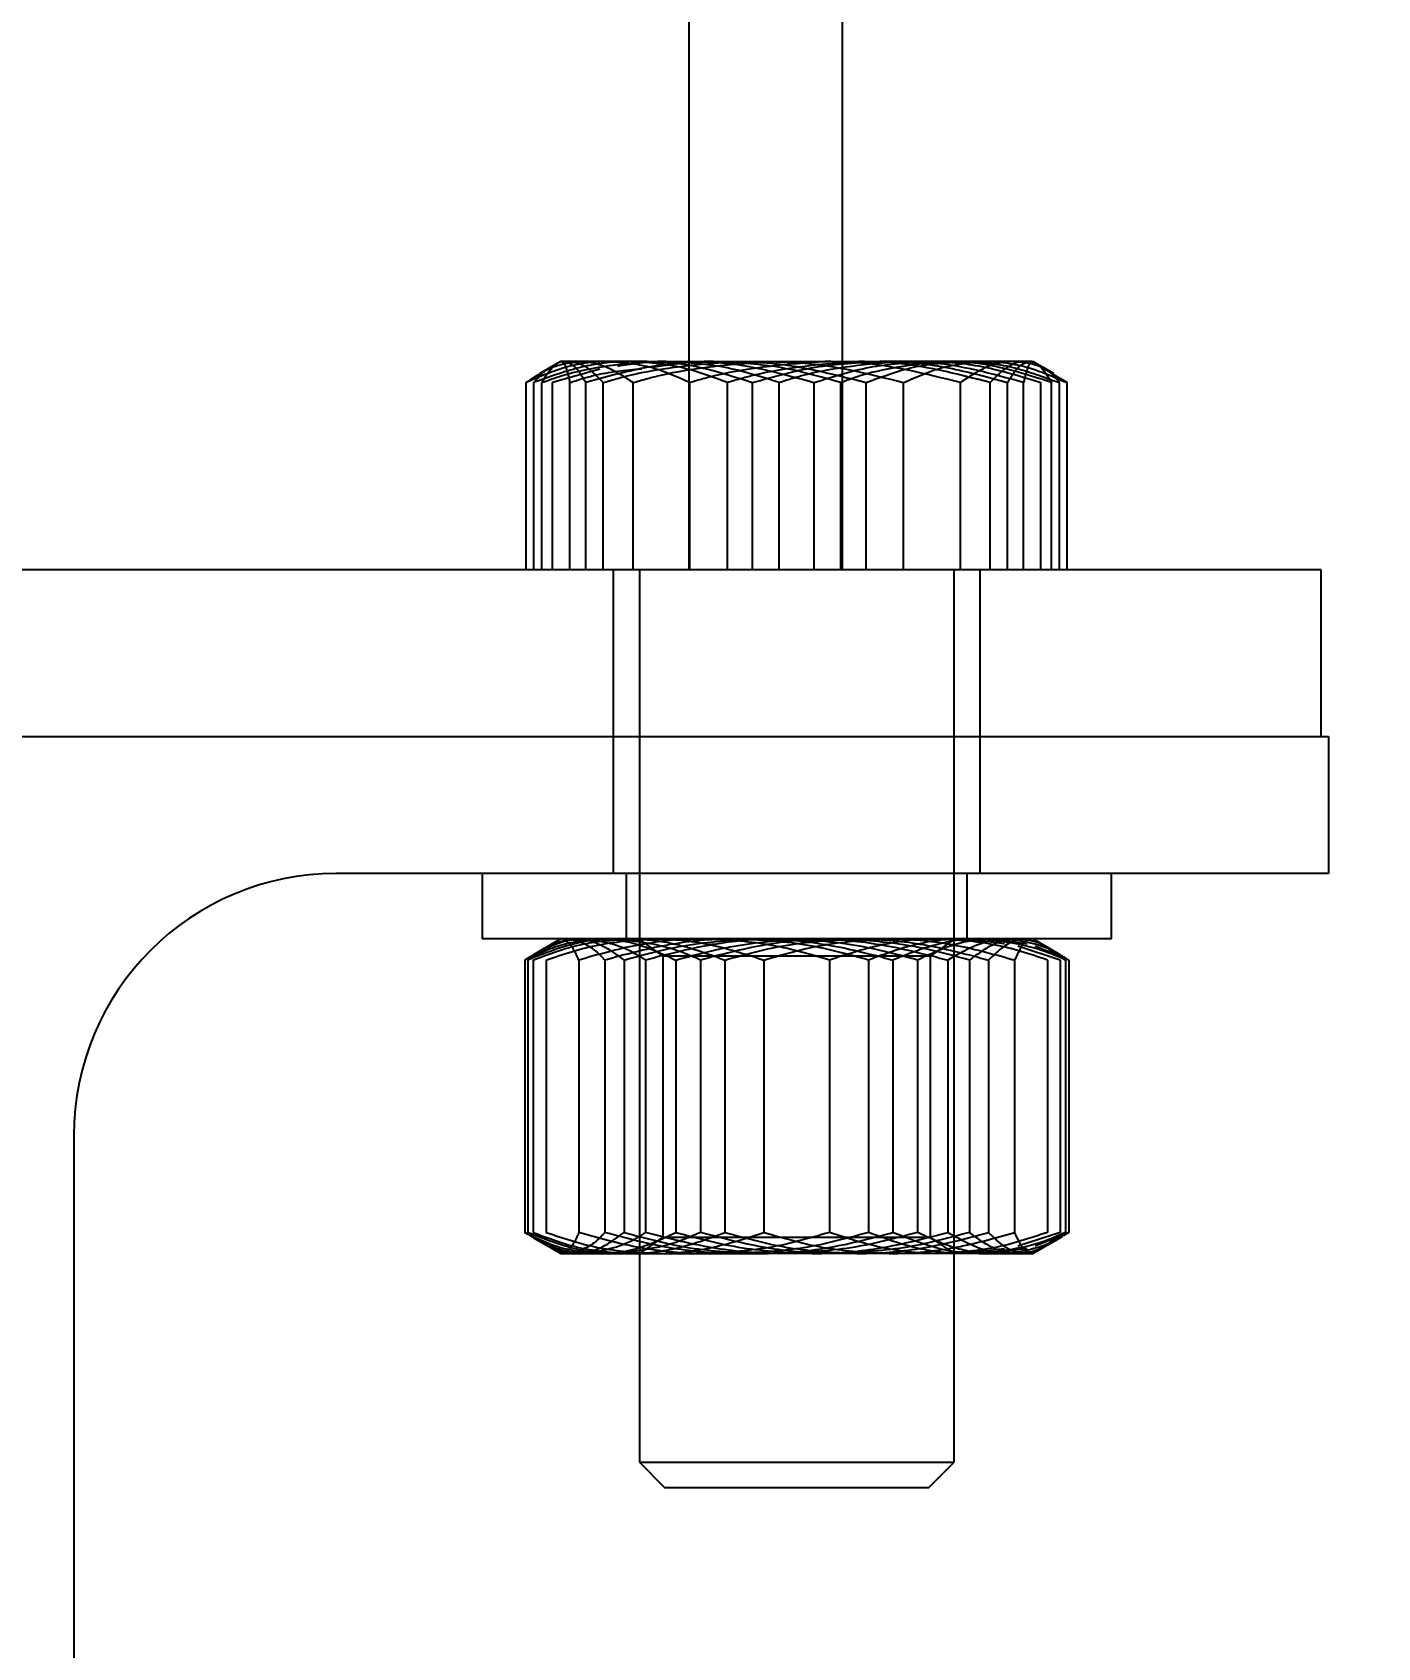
# Model space of a CAD drawing. Header units: metres. Extents: x 0 to 21025, y 0 to 14850.
# Drawn here: x 2752.8 to 2804.2, y 12160.4 to 12222 of the extents above; entities that cross this region are included whole.
import ezdxf

# ---------------------------------------------------------------- set-up
doc = ezdxf.new("R2010")
doc.units = ezdxf.units.M
doc.header["$LTSCALE"] = 25
doc.linetypes.add('HIDDEN2', pattern=[4.7625, 3.175, -1.5875])
doc.linetypes.add('PHANTOM', pattern=[63.5, 31.75, -6.35, 6.35, -6.35, 6.35, -6.35])
for name, color, linetype in [('18_COTAS', 7, 'Continuous'), ('SL1', 8, 'Continuous'), ('SL4', 4, 'Continuous'), ('SRE', 2, 'PHANTOM'), ('ST1', 7, 'HIDDEN2')]:
    doc.layers.add(name, color=color, linetype=linetype)
doc.styles.add('ROMANS', font='ROMANS.SHX')
doc.dimstyles.new('25___1-25', dxfattribs={"dimscale": 25, "dimtxt": 2.5, "dimasz": 2, "dimexe": 1.5, "dimexo": 1, "dimgap": 0.5, "dimtad": 1, "dimzin": 12, "dimtxsty": 'ROMANS', "dimcen": 0, "dimclrd": 256, "dimclre": 256, "dimclrt": 3, "dimazin": 3, "dimtfac": 1, "dimtmove": 0, "dimatfit": 0, "dimfxl": 1, "dimlwd": -1, "dimlwe": -1, "dimarcsym": 0})

# ---------------------------------------------------------------- blocks, each defined once
blk = doc.blocks.new('*D41')
at = {"layer": '18_COTAS', "transparency": 16777216}
for p, q in [((2730.281, 13687.133), (1554.737, 13687.133)), ((1592.237, 12245.133), (1592.237, 13637.133)), ((2075.157, 12195.133), (1554.737, 12195.133))]:
    blk.add_line(p, q, dxfattribs=at)
for points in [[(1583.904, 13637.133), (1600.57, 13637.133), (1592.237, 13687.133)], [(1583.904, 12245.133), (1600.57, 12245.133), (1592.237, 12195.133)]]:
    blk.add_solid(points, dxfattribs=at)
at = {"layer": 'Defpoints', "color": 0, "transparency": 16777216}
for p in [(1592.237, 13687.133), (2755.281, 13687.133), (2100.157, 12195.133)]:
    blk.add_point(p, dxfattribs=at)
at = {"layer": '18_COTAS', "color": 3, "transparency": 16777216, "insert": (1548.487, 12941.133), "char_height": 62.5, "attachment_point": 5, "rotation": 90, "style": 'ROMANS'}
blk.add_mtext('1492', dxfattribs=at)

msp = doc.modelspace()

# ---------------------------------------------------------------- linework, layer by layer
at = {"layer": 'SL1'}
for p, q in [((2702.284, 12195.133), (2802.284, 12195.133)), ((2802.284, 12195.133), (2802.284, 12189.903)), ((2802.284, 12189.903), (2764.434, 12189.903)), ((2754.434, 12179.903), (2754.434, 12010.363))]:
    msp.add_line(p, q, dxfattribs=at)
msp.add_arc((2764.434, 12179.903), 10, 90, 180, dxfattribs=at)
at = {"layer": 'SL4'}
for p, q in [((2783.749, 12209.433), (2783.749, 13545.133)), ((2776.297, 12209.433), (2773.003, 12209.433)), ((2776.297, 12209.433), (2785.178, 12209.433)), ((2790.88, 12209.433), (2785.178, 12209.433)), ((2791.8, 12208.97), (2791.314, 12209.251)), ((2792.316, 12208.629), (2791.783, 12208.941)), ((2772.276, 12201.483), (2772.276, 12208.629)), ((2780.317, 12201.483), (2780.317, 12208.629)), ((2790.039, 12201.483), (2790.039, 12208.629)), ((2791.721, 12201.483), (2791.721, 12208.629)), ((2791.773, 12208.712), (2792.025, 12208.629)), ((2792.025, 12201.483), (2792.025, 12208.629)), ((2792.165, 12208.688), (2792.316, 12208.629)), ((2792.316, 12201.483), (2792.316, 12208.629)), ((2801.999, 12201.483), (2701.999, 12201.483)), ((2801.999, 12195.133), (2801.999, 12201.483)), ((2769.999, 12189.903), (2769.999, 12187.403)), ((2793.999, 12187.403), (2793.999, 12189.903)), ((2774.396, 12187.403), (2769.999, 12187.403)), ((2772.999, 12187.403), (2772.364, 12187.037)), ((2793.999, 12187.403), (2774.396, 12187.403)), ((2791.633, 12187.037), (2790.999, 12187.403)), ((2772.364, 12187.037), (2771.957, 12186.802)), ((2792.254, 12186.599), (2791.619, 12187.012)), ((2792.041, 12186.802), (2791.633, 12187.037)), ((2771.628, 12186.599), (2771.628, 12176.207)), ((2771.744, 12186.599), (2771.744, 12176.207)), ((2775.414, 12186.599), (2775.414, 12176.207)), ((2785.67, 12186.599), (2785.67, 12176.207)), ((2792.254, 12186.599), (2792.254, 12176.207)), ((2792.37, 12186.599), (2792.37, 12176.207)), ((2792.254, 12176.207), (2791.619, 12175.795)), ((2771.957, 12176.005), (2772.364, 12175.77)), ((2772.364, 12175.77), (2772.999, 12175.403)), ((2790.999, 12175.403), (2791.633, 12175.77)), ((2791.633, 12175.77), (2792.041, 12176.005)), ((2772.999, 12175.403), (2773.579, 12175.403)), ((2773.579, 12175.403), (2780.542, 12175.403)), ((2775.999, 12175.403), (2775.999, 12167.447)), ((2788.962, 12175.403), (2780.542, 12175.403)), ((2787.999, 12167.447), (2787.999, 12175.403)), ((2788.962, 12175.403), (2790.999, 12175.403)), ((2775.999, 12167.447), (2776.963, 12166.483)), ((2775.999, 12167.447), (2778.197, 12167.447)), ((2778.197, 12167.447), (2787.999, 12167.447)), ((2787.035, 12166.483), (2787.999, 12167.447)), ((2776.963, 12166.483), (2778.808, 12166.483)), ((2778.808, 12166.483), (2787.035, 12166.483))]:
    msp.add_line(p, q, dxfattribs=at)
for points, knots in [([(2772.276, 12208.629), (2772.533, 12208.723), (2773.842, 12209.198), (2775.203, 12209.328), (2776.297, 12209.433)], [0, 0, 0, 0, 0.196353, 1, 1, 1, 1]), ([(2773.118, 12209.433), (2773.098, 12209.432), (2772.947, 12209.425), (2772.662, 12209.25), (2772.406, 12208.837), (2772.276, 12208.629)], [0, 0, 0, 0, 0.07009, 0.530784, 1, 1, 1, 1]), ([(2776.297, 12209.433), (2776.596, 12209.425), (2777.957, 12209.389), (2779.283, 12208.962), (2780.317, 12208.629)], [0, 0, 0, 0, 0.220364, 1, 1, 1, 1]), ([(2780.317, 12208.629), (2781.106, 12208.854), (2782.7, 12209.308), (2784.347, 12209.391), (2785.178, 12209.433)], [0, 0, 0, 0, 0.495458, 1, 1, 1, 1]), ([(2785.178, 12209.433), (2785.293, 12209.432), (2786.166, 12209.425), (2787.811, 12209.25), (2789.292, 12208.837), (2790.039, 12208.629)], [0, 0, 0, 0, 0.07009, 0.530784, 1, 1, 1, 1]), ([(2790.039, 12208.629), (2790.176, 12208.854), (2790.451, 12209.308), (2790.736, 12209.391), (2790.88, 12209.433)], [0, 0, 0, 0, 0.495458, 1, 1, 1, 1]), ([(2790.88, 12209.433), (2790.9, 12209.432), (2791.051, 12209.425), (2791.336, 12209.25), (2791.592, 12208.837), (2791.721, 12208.629)], [0, 0, 0, 0, 0.07009, 0.530784, 1, 1, 1, 1]), ([(2792.025, 12208.629), (2791.811, 12208.879), (2791.574, 12209.156), (2791.329, 12209.229), (2791.305, 12209.236)], [0, 0, 0, 0, 0.902304, 1, 1, 1, 1]), ([(2771.744, 12186.599), (2772.042, 12186.824), (2772.643, 12187.278), (2773.265, 12187.361), (2773.579, 12187.403)], [0, 0, 0, 0, 0.495458, 1, 1, 1, 1]), ([(2773.579, 12187.403), (2773.623, 12187.402), (2773.952, 12187.395), (2774.573, 12187.22), (2775.132, 12186.807), (2775.414, 12186.599)], [0, 0, 0, 0, 0.07009, 0.5307844, 1, 1, 1, 1]), ([(2775.414, 12186.599), (2776.247, 12186.824), (2777.928, 12187.278), (2779.665, 12187.361), (2780.542, 12187.403)], [0, 0, 0, 0, 0.495458, 1, 1, 1, 1]), ([(2780.542, 12187.403), (2780.664, 12187.402), (2781.584, 12187.395), (2783.32, 12187.22), (2784.882, 12186.807), (2785.67, 12186.599)], [0, 0, 0, 0, 0.07009, 0.530784, 1, 1, 1, 1]), ([(2788.962, 12187.403), (2788.663, 12187.391), (2787.548, 12187.347), (2786.463, 12186.915), (2785.67, 12186.599)], [0, 0, 0, 0, 0.268634, 1, 1, 1, 1]), ([(2792.254, 12186.599), (2791.978, 12186.721), (2790.905, 12187.192), (2789.79, 12187.313), (2788.962, 12187.403)], [0, 0, 0, 0, 0.2575513, 1, 1, 1, 1]), ([(2771.744, 12176.207), (2772.042, 12175.982), (2772.643, 12175.529), (2773.265, 12175.445), (2773.579, 12175.403)], [0, 0, 0, 0, 0.495458, 1, 1, 1, 1]), ([(2773.579, 12175.403), (2773.623, 12175.404), (2773.952, 12175.412), (2774.573, 12175.587), (2775.132, 12175.999), (2775.414, 12176.207)], [0, 0, 0, 0, 0.07009, 0.530784, 1, 1, 1, 1]), ([(2775.414, 12176.207), (2776.247, 12175.982), (2777.928, 12175.529), (2779.665, 12175.445), (2780.542, 12175.403)], [0, 0, 0, 0, 0.495458, 1, 1, 1, 1]), ([(2780.542, 12175.403), (2780.664, 12175.404), (2781.584, 12175.412), (2783.32, 12175.587), (2784.882, 12175.999), (2785.67, 12176.207)], [0, 0, 0, 0, 0.07009, 0.530784, 1, 1, 1, 1]), ([(2788.962, 12175.403), (2788.663, 12175.415), (2787.548, 12175.46), (2786.463, 12175.891), (2785.67, 12176.207)], [0, 0, 0, 0, 0.268634, 1, 1, 1, 1]), ([(2792.254, 12176.207), (2791.978, 12176.086), (2790.905, 12175.615), (2789.79, 12175.493), (2788.962, 12175.403)], [0, 0, 0, 0, 0.2575513, 1, 1, 1, 1])]:
    msp.add_open_spline(points, degree=3, knots=knots, dxfattribs=at)
at = {"layer": 'SRE'}
msp.add_circle((2771.949, 12137.596), 256.394, dxfattribs=at)
at = {"layer": 'ST1'}
for p, q in [((2777.899, 12201.483), (2777.899, 13538.783)), ((2772.684, 12209.251), (2772.197, 12208.97)), ((2772.999, 12209.433), (2772.684, 12209.251)), ((2774.495, 12209.135), (2772.685, 12208.629)), ((2773.017, 12209.433), (2772.999, 12209.433)), ((2773.118, 12209.433), (2773.017, 12209.433)), ((2776.557, 12209.226), (2778.006, 12209.433)), ((2783.749, 12201.483), (2783.749, 12209.433)), ((2790.98, 12209.433), (2790.88, 12209.433)), ((2791.314, 12209.251), (2790.999, 12209.433)), ((2771.682, 12201.483), (2771.682, 12208.629)), ((2771.973, 12201.483), (2771.973, 12208.629)), ((2772.685, 12201.483), (2772.685, 12208.629)), ((2773.349, 12201.483), (2773.349, 12208.629)), ((2773.959, 12201.483), (2773.959, 12208.629)), ((2774.617, 12201.483), (2774.617, 12208.629)), ((2775.759, 12201.483), (2775.759, 12208.629)), ((2777.922, 12201.483), (2777.922, 12208.629)), ((2779.355, 12201.483), (2779.355, 12208.629)), ((2781.335, 12201.483), (2781.335, 12208.629)), ((2782.663, 12201.483), (2782.663, 12208.629)), ((2783.681, 12201.483), (2783.681, 12208.629)), ((2784.643, 12201.483), (2784.643, 12208.629)), ((2786.076, 12201.483), (2786.076, 12208.629)), ((2788.239, 12201.483), (2788.239, 12208.629)), ((2789.381, 12201.483), (2789.381, 12208.629)), ((2790.648, 12201.483), (2790.648, 12208.629)), ((2791.313, 12201.483), (2791.313, 12208.629)), ((2774.999, 12201.483), (2774.999, 12195.133)), ((2775.999, 12201.483), (2775.999, 12175.403)), ((2787.999, 12175.403), (2787.999, 12201.483)), ((2788.999, 12195.133), (2788.999, 12201.483)), ((2774.999, 12195.133), (2774.999, 12189.903)), ((2788.999, 12189.903), (2788.999, 12195.133)), ((2775.499, 12189.903), (2775.499, 12187.403)), ((2788.499, 12187.403), (2788.499, 12189.903)), ((2775.999, 12187.403), (2775.999, 12187.378)), ((2786.641, 12187.378), (2775.999, 12187.378)), ((2775.999, 12187.378), (2776.899, 12186.748)), ((2787.999, 12187.378), (2786.641, 12187.378)), ((2787.099, 12186.748), (2787.999, 12187.378)), ((2787.999, 12187.378), (2787.999, 12187.403)), ((2789.926, 12187.222), (2788.392, 12187.403)), ((2790.793, 12187.208), (2789.49, 12187.403)), ((2787.099, 12186.748), (2776.899, 12186.748)), ((2776.899, 12186.748), (2776.899, 12176.033)), ((2787.099, 12176.033), (2787.099, 12186.748)), ((2792.049, 12186.599), (2790.426, 12187.128)), ((2792.37, 12186.599), (2791.095, 12187.126)), ((2771.948, 12186.599), (2771.948, 12176.207)), ((2772.44, 12186.599), (2772.44, 12176.207)), ((2773.689, 12186.599), (2773.689, 12176.207)), ((2774.684, 12186.599), (2774.684, 12176.207)), ((2776.238, 12186.599), (2776.238, 12176.207)), ((2777.389, 12186.599), (2777.389, 12176.207)), ((2778.328, 12186.599), (2778.328, 12176.207)), ((2779.263, 12186.599), (2779.263, 12176.207)), ((2780.75, 12186.599), (2780.75, 12176.207)), ((2783.248, 12186.599), (2783.248, 12176.207)), ((2784.734, 12186.599), (2784.734, 12176.207)), ((2786.609, 12186.599), (2786.609, 12176.207)), ((2787.76, 12186.599), (2787.76, 12176.207)), ((2788.583, 12186.599), (2788.583, 12176.207)), ((2789.314, 12186.599), (2789.314, 12176.207)), ((2790.309, 12186.599), (2790.309, 12176.207)), ((2791.558, 12186.599), (2791.558, 12176.207)), ((2792.049, 12186.599), (2792.049, 12176.207)), ((2792.049, 12176.207), (2790.426, 12175.679)), ((2792.37, 12176.207), (2791.095, 12175.68)), ((2776.899, 12176.033), (2775.999, 12175.403)), ((2776.899, 12176.033), (2785.945, 12176.033)), ((2785.945, 12176.033), (2787.062, 12176.033)), ((2787.999, 12175.403), (2787.099, 12176.033)), ((2789.926, 12175.585), (2788.392, 12175.403)), ((2790.793, 12175.599), (2789.49, 12175.403)), ((2773.064, 12175.403), (2772.933, 12175.452)), ((2791.062, 12175.53), (2790.934, 12175.403))]:
    msp.add_line(p, q, dxfattribs=at)
for points, knots in [([(2771.682, 12208.629), (2772.013, 12208.854), (2772.681, 12209.308), (2773.372, 12209.391), (2773.72, 12209.433)], [0, 0, 0, 0, 0.495458, 1, 1, 1, 1]), ([(2774.802, 12209.433), (2774.728, 12209.432), (2774.168, 12209.425), (2773.112, 12209.25), (2772.161, 12208.837), (2771.682, 12208.629)], [0, 0, 0, 0, 0.07009, 0.530784, 1, 1, 1, 1]), ([(2775.664, 12209.433), (2775.577, 12209.432), (2774.914, 12209.425), (2773.665, 12209.25), (2772.54, 12208.837), (2771.973, 12208.629)], [0, 0, 0, 0, 0.07009, 0.530784, 1, 1, 1, 1]), ([(2771.973, 12208.629), (2772.187, 12208.879), (2772.424, 12209.156), (2772.668, 12209.229), (2772.692, 12209.236)], [0, 0, 0, 0, 0.902304, 1, 1, 1, 1]), ([(2773.017, 12209.433), (2773.025, 12209.432), (2773.085, 12209.425), (2773.197, 12209.25), (2773.298, 12208.837), (2773.349, 12208.629)], [0, 0, 0, 0, 0.07009, 0.530784, 1, 1, 1, 1]), ([(2773.959, 12208.629), (2773.822, 12208.854), (2773.546, 12209.308), (2773.261, 12209.391), (2773.118, 12209.433)], [0, 0, 0, 0, 0.495458, 1, 1, 1, 1]), ([(2773.295, 12209.433), (2773.326, 12209.432), (2773.564, 12209.425), (2774.011, 12209.25), (2774.414, 12208.837), (2774.617, 12208.629)], [0, 0, 0, 0, 0.07009, 0.530784, 1, 1, 1, 1]), ([(2773.349, 12208.629), (2773.646, 12208.726), (2774.541, 12209.016), (2775.471, 12209.102), (2776.092, 12209.16)], [0, 0, 0, 0, 0.33223, 1, 1, 1, 1]), ([(2773.72, 12209.433), (2773.769, 12209.432), (2774.135, 12209.425), (2774.824, 12209.25), (2775.445, 12208.837), (2775.759, 12208.629)], [0, 0, 0, 0, 0.07009, 0.5307844, 1, 1, 1, 1]), ([(2778.82, 12209.433), (2778.705, 12209.432), (2777.832, 12209.425), (2776.187, 12209.25), (2774.706, 12208.837), (2773.959, 12208.629)], [0, 0, 0, 0, 0.07009, 0.530784, 1, 1, 1, 1]), ([(2774.617, 12208.629), (2774.937, 12208.723), (2776.569, 12209.198), (2778.266, 12209.328), (2779.63, 12209.433)], [0, 0, 0, 0, 0.196353, 1, 1, 1, 1]), ([(2777.922, 12208.629), (2777.415, 12208.854), (2776.393, 12209.308), (2775.335, 12209.391), (2774.802, 12209.433)], [0, 0, 0, 0, 0.495458, 1, 1, 1, 1]), ([(2777.01, 12209.433), (2776.907, 12209.433), (2776.291, 12209.429), (2775.68, 12209.33), (2775.17, 12209.247)], [0, 0, 0, 0, 0.166456, 1, 1, 1, 1]), ([(2779.355, 12208.629), (2778.756, 12208.854), (2777.546, 12209.308), (2776.295, 12209.391), (2775.664, 12209.433)], [0, 0, 0, 0, 0.495458, 1, 1, 1, 1]), ([(2775.759, 12208.629), (2776.088, 12208.723), (2777.768, 12209.198), (2779.514, 12209.328), (2780.917, 12209.433)], [0, 0, 0, 0, 0.196353, 1, 1, 1, 1]), ([(2781.335, 12208.629), (2780.632, 12208.854), (2779.215, 12209.308), (2777.749, 12209.391), (2777.01, 12209.433)], [0, 0, 0, 0, 0.495458, 1, 1, 1, 1]), ([(2783.08, 12209.433), (2781.677, 12209.328), (2779.931, 12209.198), (2778.252, 12208.723), (2777.922, 12208.629)], [0, 0, 0, 0, 0.803647, 1, 1, 1, 1]), ([(2778.006, 12209.433), (2778.353, 12209.425), (2779.929, 12209.389), (2781.465, 12208.962), (2782.663, 12208.629)], [0, 0, 0, 0, 0.220364, 1, 1, 1, 1]), ([(2783.681, 12208.629), (2782.891, 12208.854), (2781.298, 12209.308), (2779.651, 12209.391), (2778.82, 12209.433)], [0, 0, 0, 0, 0.495458, 1, 1, 1, 1]), ([(2784.368, 12209.433), (2783.004, 12209.328), (2781.307, 12209.198), (2779.675, 12208.723), (2779.355, 12208.629)], [0, 0, 0, 0, 0.803647, 1, 1, 1, 1]), ([(2779.63, 12209.433), (2780.004, 12209.425), (2781.7, 12209.389), (2783.353, 12208.962), (2784.643, 12208.629)], [0, 0, 0, 0, 0.220364, 1, 1, 1, 1]), ([(2780.917, 12209.433), (2781.302, 12209.425), (2783.047, 12209.389), (2784.749, 12208.962), (2786.076, 12208.629)], [0, 0, 0, 0, 0.220364, 1, 1, 1, 1]), ([(2785.992, 12209.433), (2784.725, 12209.328), (2783.148, 12209.198), (2781.632, 12208.723), (2781.335, 12208.629)], [0, 0, 0, 0, 0.803647, 1, 1, 1, 1]), ([(2782.663, 12208.629), (2783.365, 12208.854), (2784.783, 12209.308), (2786.248, 12209.391), (2786.988, 12209.433)], [0, 0, 0, 0, 0.495458, 1, 1, 1, 1]), ([(2788.239, 12208.629), (2786.912, 12208.962), (2785.21, 12209.389), (2783.465, 12209.425), (2783.08, 12209.433)], [0, 0, 0, 0, 0.779636, 1, 1, 1, 1]), ([(2787.701, 12209.433), (2786.607, 12209.328), (2785.246, 12209.198), (2783.938, 12208.723), (2783.681, 12208.629)], [0, 0, 0, 0, 0.803647, 1, 1, 1, 1]), ([(2789.381, 12208.629), (2788.091, 12208.962), (2786.438, 12209.389), (2784.742, 12209.425), (2784.368, 12209.433)], [0, 0, 0, 0, 0.779636, 1, 1, 1, 1]), ([(2784.643, 12208.629), (2785.242, 12208.854), (2786.452, 12209.308), (2787.703, 12209.391), (2788.334, 12209.433)], [0, 0, 0, 0, 0.495458, 1, 1, 1, 1]), ([(2790.648, 12208.629), (2789.451, 12208.962), (2787.914, 12209.389), (2786.339, 12209.425), (2785.992, 12209.433)], [0, 0, 0, 0, 0.779636, 1, 1, 1, 1]), ([(2786.076, 12208.629), (2786.582, 12208.854), (2787.605, 12209.308), (2788.662, 12209.391), (2789.196, 12209.433)], [0, 0, 0, 0, 0.495458, 1, 1, 1, 1]), ([(2786.988, 12209.433), (2787.09, 12209.432), (2787.867, 12209.425), (2789.33, 12209.25), (2790.648, 12208.837), (2791.313, 12208.629)], [0, 0, 0, 0, 0.07009, 0.530784, 1, 1, 1, 1]), ([(2791.721, 12208.629), (2790.687, 12208.962), (2789.361, 12209.389), (2788.001, 12209.425), (2787.701, 12209.433)], [0, 0, 0, 0, 0.779636, 1, 1, 1, 1]), ([(2790.277, 12209.433), (2790.229, 12209.432), (2789.863, 12209.425), (2789.173, 12209.25), (2788.552, 12208.837), (2788.239, 12208.629)], [0, 0, 0, 0, 0.07009, 0.530784, 1, 1, 1, 1]), ([(2788.334, 12209.433), (2788.421, 12209.432), (2789.084, 12209.425), (2790.247, 12209.267), (2791.289, 12208.888), (2791.773, 12208.712)], [0, 0, 0, 0, 0.0752891, 0.5701567, 1, 1, 1, 1]), ([(2789.196, 12209.433), (2789.27, 12209.432), (2789.83, 12209.425), (2790.834, 12209.262), (2791.735, 12208.873), (2792.165, 12208.688)], [0, 0, 0, 0, 0.073701, 0.55813, 1, 1, 1, 1]), ([(2790.703, 12209.433), (2790.671, 12209.432), (2790.434, 12209.425), (2789.987, 12209.25), (2789.584, 12208.837), (2789.381, 12208.629)], [0, 0, 0, 0, 0.07009, 0.530784, 1, 1, 1, 1]), ([(2791.783, 12208.941), (2791.628, 12209.04), (2791.136, 12209.357), (2790.627, 12209.402), (2790.277, 12209.433)], [0, 0, 0, 0, 0.3142302, 1, 1, 1, 1]), ([(2790.98, 12209.433), (2790.973, 12209.432), (2790.913, 12209.425), (2790.801, 12209.25), (2790.699, 12208.837), (2790.648, 12208.629)], [0, 0, 0, 0, 0.07009, 0.530784, 1, 1, 1, 1]), ([(2771.628, 12186.599), (2772.096, 12186.824), (2773.04, 12187.278), (2774.016, 12187.361), (2774.508, 12187.403)], [0, 0, 0, 0, 0.495458, 1, 1, 1, 1]), ([(2773.933, 12187.403), (2773.723, 12187.391), (2772.943, 12187.347), (2772.183, 12186.915), (2771.628, 12186.599)], [0, 0, 0, 0, 0.2686336, 1, 1, 1, 1]), ([(2775.036, 12187.403), (2774.736, 12187.391), (2773.622, 12187.347), (2772.537, 12186.915), (2771.744, 12186.599)], [0, 0, 0, 0, 0.268634, 1, 1, 1, 1]), ([(2771.948, 12186.599), (2772.542, 12186.824), (2773.741, 12187.278), (2774.981, 12187.361), (2775.606, 12187.403)], [0, 0, 0, 0, 0.495458, 1, 1, 1, 1]), ([(2772.44, 12186.599), (2773.114, 12186.824), (2774.476, 12187.278), (2775.884, 12187.361), (2776.595, 12187.403)], [0, 0, 0, 0, 0.495458, 1, 1, 1, 1]), ([(2773.689, 12186.599), (2773.636, 12186.721), (2773.433, 12187.192), (2773.221, 12187.313), (2773.064, 12187.403)], [0, 0, 0, 0, 0.257551, 1, 1, 1, 1]), ([(2774.684, 12186.599), (2774.569, 12186.721), (2774.123, 12187.192), (2773.66, 12187.313), (2773.316, 12187.403)], [0, 0, 0, 0, 0.257551, 1, 1, 1, 1]), ([(2778.468, 12187.403), (2778.355, 12187.402), (2777.497, 12187.395), (2775.879, 12187.22), (2774.423, 12186.807), (2773.689, 12186.599)], [0, 0, 0, 0, 0.07009, 0.530784, 1, 1, 1, 1]), ([(2776.238, 12186.599), (2776.045, 12186.721), (2775.293, 12187.192), (2774.513, 12187.313), (2773.933, 12187.403)], [0, 0, 0, 0, 0.257551, 1, 1, 1, 1]), ([(2774.508, 12187.403), (2774.576, 12187.402), (2775.093, 12187.395), (2776.068, 12187.22), (2776.946, 12186.807), (2777.389, 12186.599)], [0, 0, 0, 0, 0.07009, 0.530784, 1, 1, 1, 1]), ([(2779.709, 12187.403), (2779.59, 12187.402), (2778.688, 12187.395), (2776.987, 12187.22), (2775.456, 12186.807), (2774.684, 12186.599)], [0, 0, 0, 0, 0.07009, 0.530784, 1, 1, 1, 1]), ([(2778.328, 12186.599), (2778.052, 12186.721), (2776.978, 12187.192), (2775.864, 12187.313), (2775.036, 12187.403)], [0, 0, 0, 0, 0.257551, 1, 1, 1, 1]), ([(2775.606, 12187.403), (2775.693, 12187.402), (2776.349, 12187.395), (2777.587, 12187.22), (2778.701, 12186.807), (2779.263, 12186.599)], [0, 0, 0, 0, 0.07009, 0.5307844, 1, 1, 1, 1]), ([(2781.424, 12187.403), (2781.301, 12187.402), (2780.37, 12187.395), (2778.615, 12187.22), (2777.035, 12186.807), (2776.238, 12186.599)], [0, 0, 0, 0, 0.07009, 0.5307844, 1, 1, 1, 1]), ([(2776.595, 12187.403), (2776.693, 12187.402), (2777.439, 12187.395), (2778.845, 12187.22), (2780.111, 12186.807), (2780.75, 12186.599)], [0, 0, 0, 0, 0.07009, 0.5307844, 1, 1, 1, 1]), ([(2777.389, 12186.599), (2778.231, 12186.824), (2779.93, 12187.278), (2781.688, 12187.361), (2782.574, 12187.403)], [0, 0, 0, 0, 0.495458, 1, 1, 1, 1]), ([(2783.456, 12187.403), (2783.334, 12187.402), (2782.414, 12187.395), (2780.678, 12187.22), (2779.116, 12186.807), (2778.328, 12186.599)], [0, 0, 0, 0, 0.07009, 0.5307844, 1, 1, 1, 1]), ([(2783.248, 12186.599), (2782.472, 12186.824), (2780.905, 12187.278), (2779.285, 12187.361), (2778.468, 12187.403)], [0, 0, 0, 0, 0.495458, 1, 1, 1, 1]), ([(2779.263, 12186.599), (2780.079, 12186.824), (2781.727, 12187.278), (2783.429, 12187.361), (2784.289, 12187.403)], [0, 0, 0, 0, 0.495458, 1, 1, 1, 1]), ([(2784.734, 12186.599), (2783.918, 12186.824), (2782.271, 12187.278), (2780.568, 12187.361), (2779.709, 12187.403)], [0, 0, 0, 0, 0.495458, 1, 1, 1, 1]), ([(2780.75, 12186.599), (2781.526, 12186.824), (2783.093, 12187.278), (2784.712, 12187.361), (2785.53, 12187.403)], [0, 0, 0, 0, 0.495458, 1, 1, 1, 1]), ([(2786.609, 12186.599), (2785.767, 12186.824), (2784.067, 12187.278), (2782.31, 12187.361), (2781.424, 12187.403)], [0, 0, 0, 0, 0.495458, 1, 1, 1, 1]), ([(2782.574, 12187.403), (2782.697, 12187.402), (2783.628, 12187.395), (2785.383, 12187.22), (2786.962, 12186.807), (2787.76, 12186.599)], [0, 0, 0, 0, 0.07009, 0.530784, 1, 1, 1, 1]), ([(2787.403, 12187.403), (2787.304, 12187.402), (2786.559, 12187.395), (2785.152, 12187.22), (2783.886, 12186.807), (2783.248, 12186.599)], [0, 0, 0, 0, 0.07009, 0.5307844, 1, 1, 1, 1]), ([(2788.583, 12186.599), (2787.75, 12186.824), (2786.07, 12187.278), (2784.332, 12187.361), (2783.456, 12187.403)], [0, 0, 0, 0, 0.495458, 1, 1, 1, 1]), ([(2784.289, 12187.403), (2784.408, 12187.402), (2785.31, 12187.395), (2787.01, 12187.22), (2788.541, 12186.807), (2789.314, 12186.599)], [0, 0, 0, 0, 0.07009, 0.530784, 1, 1, 1, 1]), ([(2788.392, 12187.403), (2788.305, 12187.402), (2787.649, 12187.395), (2786.411, 12187.22), (2785.297, 12186.807), (2784.734, 12186.599)], [0, 0, 0, 0, 0.07009, 0.530784, 1, 1, 1, 1]), ([(2785.53, 12187.403), (2785.643, 12187.402), (2786.501, 12187.395), (2788.118, 12187.22), (2789.574, 12186.807), (2790.309, 12186.599)], [0, 0, 0, 0, 0.07009, 0.530784, 1, 1, 1, 1]), ([(2789.49, 12187.403), (2789.421, 12187.402), (2788.904, 12187.395), (2787.929, 12187.22), (2787.052, 12186.807), (2786.609, 12186.599)], [0, 0, 0, 0, 0.07009, 0.530784, 1, 1, 1, 1]), ([(2791.558, 12186.599), (2790.883, 12186.824), (2789.521, 12187.278), (2788.113, 12187.361), (2787.403, 12187.403)], [0, 0, 0, 0, 0.495458, 1, 1, 1, 1]), ([(2790.065, 12187.403), (2789.855, 12187.391), (2789.075, 12187.347), (2788.315, 12186.915), (2787.76, 12186.599)], [0, 0, 0, 0, 0.268634, 1, 1, 1, 1]), ([(2790.419, 12187.403), (2790.375, 12187.402), (2790.046, 12187.395), (2789.424, 12187.22), (2788.865, 12186.807), (2788.583, 12186.599)], [0, 0, 0, 0, 0.07009, 0.530784, 1, 1, 1, 1]), ([(2790.681, 12187.403), (2790.557, 12187.391), (2790.094, 12187.347), (2789.643, 12186.915), (2789.314, 12186.599)], [0, 0, 0, 0, 0.268634, 1, 1, 1, 1]), ([(2792.37, 12186.599), (2792.176, 12186.721), (2791.425, 12187.192), (2790.644, 12187.313), (2790.065, 12187.403)], [0, 0, 0, 0, 0.257551, 1, 1, 1, 1]), ([(2790.934, 12187.403), (2790.877, 12187.391), (2790.665, 12187.347), (2790.46, 12186.915), (2790.309, 12186.599)], [0, 0, 0, 0, 0.268634, 1, 1, 1, 1]), ([(2791.619, 12187.012), (2791.531, 12187.073), (2791.139, 12187.346), (2790.733, 12187.378), (2790.419, 12187.403)], [0, 0, 0, 0, 0.2237, 1, 1, 1, 1]), ([(2771.628, 12176.207), (2772.096, 12175.982), (2773.04, 12175.529), (2774.016, 12175.445), (2774.508, 12175.403)], [0, 0, 0, 0, 0.495458, 1, 1, 1, 1]), ([(2773.933, 12175.403), (2773.723, 12175.415), (2772.943, 12175.46), (2772.183, 12175.891), (2771.628, 12176.207)], [0, 0, 0, 0, 0.2686336, 1, 1, 1, 1]), ([(2775.036, 12175.403), (2774.736, 12175.415), (2773.622, 12175.46), (2772.537, 12175.891), (2771.744, 12176.207)], [0, 0, 0, 0, 0.268634, 1, 1, 1, 1]), ([(2771.948, 12176.207), (2772.542, 12175.982), (2773.741, 12175.529), (2774.981, 12175.445), (2775.606, 12175.403)], [0, 0, 0, 0, 0.495458, 1, 1, 1, 1]), ([(2772.44, 12176.207), (2773.114, 12175.982), (2774.476, 12175.529), (2775.884, 12175.445), (2776.595, 12175.403)], [0, 0, 0, 0, 0.495458, 1, 1, 1, 1]), ([(2773.689, 12176.207), (2773.636, 12176.086), (2773.433, 12175.615), (2773.221, 12175.493), (2773.064, 12175.403)], [0, 0, 0, 0, 0.257551, 1, 1, 1, 1]), ([(2774.684, 12176.207), (2774.569, 12176.086), (2774.123, 12175.615), (2773.66, 12175.493), (2773.316, 12175.403)], [0, 0, 0, 0, 0.257551, 1, 1, 1, 1]), ([(2778.468, 12175.403), (2778.355, 12175.404), (2777.497, 12175.412), (2775.879, 12175.587), (2774.423, 12175.999), (2773.689, 12176.207)], [0, 0, 0, 0, 0.07009, 0.530784, 1, 1, 1, 1]), ([(2776.238, 12176.207), (2776.045, 12176.086), (2775.293, 12175.615), (2774.513, 12175.493), (2773.933, 12175.403)], [0, 0, 0, 0, 0.257551, 1, 1, 1, 1]), ([(2774.508, 12175.403), (2774.576, 12175.404), (2775.093, 12175.412), (2776.068, 12175.587), (2776.946, 12175.999), (2777.389, 12176.207)], [0, 0, 0, 0, 0.07009, 0.530784, 1, 1, 1, 1]), ([(2779.709, 12175.403), (2779.59, 12175.404), (2778.688, 12175.412), (2776.987, 12175.587), (2775.456, 12175.999), (2774.684, 12176.207)], [0, 0, 0, 0, 0.07009, 0.530784, 1, 1, 1, 1]), ([(2778.328, 12176.207), (2778.052, 12176.086), (2776.978, 12175.615), (2775.864, 12175.493), (2775.036, 12175.403)], [0, 0, 0, 0, 0.257551, 1, 1, 1, 1]), ([(2775.606, 12175.403), (2775.693, 12175.404), (2776.349, 12175.412), (2777.587, 12175.587), (2778.701, 12175.999), (2779.263, 12176.207)], [0, 0, 0, 0, 0.07009, 0.5307844, 1, 1, 1, 1]), ([(2781.424, 12175.403), (2781.301, 12175.404), (2780.37, 12175.412), (2778.615, 12175.587), (2777.035, 12175.999), (2776.238, 12176.207)], [0, 0, 0, 0, 0.07009, 0.5307844, 1, 1, 1, 1]), ([(2776.595, 12175.403), (2776.693, 12175.404), (2777.439, 12175.412), (2778.845, 12175.587), (2780.111, 12175.999), (2780.75, 12176.207)], [0, 0, 0, 0, 0.07009, 0.5307844, 1, 1, 1, 1]), ([(2777.389, 12176.207), (2778.231, 12175.982), (2779.93, 12175.529), (2781.688, 12175.445), (2782.574, 12175.403)], [0, 0, 0, 0, 0.495458, 1, 1, 1, 1]), ([(2783.456, 12175.403), (2783.334, 12175.404), (2782.414, 12175.412), (2780.678, 12175.587), (2779.116, 12175.999), (2778.328, 12176.207)], [0, 0, 0, 0, 0.07009, 0.5307844, 1, 1, 1, 1]), ([(2783.248, 12176.207), (2782.472, 12175.982), (2780.905, 12175.529), (2779.285, 12175.445), (2778.468, 12175.403)], [0, 0, 0, 0, 0.495458, 1, 1, 1, 1]), ([(2779.263, 12176.207), (2780.079, 12175.982), (2781.727, 12175.529), (2783.429, 12175.445), (2784.289, 12175.403)], [0, 0, 0, 0, 0.495458, 1, 1, 1, 1]), ([(2784.734, 12176.207), (2783.918, 12175.982), (2782.271, 12175.529), (2780.568, 12175.445), (2779.709, 12175.403)], [0, 0, 0, 0, 0.495458, 1, 1, 1, 1]), ([(2780.75, 12176.207), (2781.526, 12175.982), (2783.093, 12175.529), (2784.712, 12175.445), (2785.53, 12175.403)], [0, 0, 0, 0, 0.495458, 1, 1, 1, 1]), ([(2786.609, 12176.207), (2785.767, 12175.982), (2784.067, 12175.529), (2782.31, 12175.445), (2781.424, 12175.403)], [0, 0, 0, 0, 0.495458, 1, 1, 1, 1]), ([(2782.574, 12175.403), (2782.697, 12175.404), (2783.628, 12175.412), (2785.383, 12175.587), (2786.962, 12175.999), (2787.76, 12176.207)], [0, 0, 0, 0, 0.07009, 0.530784, 1, 1, 1, 1]), ([(2787.403, 12175.403), (2787.304, 12175.404), (2786.559, 12175.412), (2785.152, 12175.587), (2783.886, 12175.999), (2783.248, 12176.207)], [0, 0, 0, 0, 0.07009, 0.5307844, 1, 1, 1, 1]), ([(2788.583, 12176.207), (2787.75, 12175.982), (2786.07, 12175.529), (2784.332, 12175.445), (2783.456, 12175.403)], [0, 0, 0, 0, 0.495458, 1, 1, 1, 1]), ([(2784.289, 12175.403), (2784.408, 12175.404), (2785.31, 12175.412), (2787.01, 12175.587), (2788.541, 12175.999), (2789.314, 12176.207)], [0, 0, 0, 0, 0.07009, 0.530784, 1, 1, 1, 1]), ([(2788.392, 12175.403), (2788.305, 12175.404), (2787.649, 12175.412), (2786.411, 12175.587), (2785.297, 12175.999), (2784.734, 12176.207)], [0, 0, 0, 0, 0.07009, 0.530784, 1, 1, 1, 1]), ([(2785.53, 12175.403), (2785.643, 12175.404), (2786.501, 12175.412), (2788.118, 12175.587), (2789.574, 12175.999), (2790.309, 12176.207)], [0, 0, 0, 0, 0.07009, 0.530784, 1, 1, 1, 1]), ([(2789.49, 12175.403), (2789.421, 12175.404), (2788.904, 12175.412), (2787.929, 12175.587), (2787.052, 12175.999), (2786.609, 12176.207)], [0, 0, 0, 0, 0.07009, 0.530784, 1, 1, 1, 1]), ([(2791.558, 12176.207), (2790.883, 12175.982), (2789.521, 12175.529), (2788.113, 12175.445), (2787.403, 12175.403)], [0, 0, 0, 0, 0.495458, 1, 1, 1, 1]), ([(2790.065, 12175.403), (2789.855, 12175.415), (2789.075, 12175.46), (2788.315, 12175.891), (2787.76, 12176.207)], [0, 0, 0, 0, 0.268634, 1, 1, 1, 1]), ([(2790.419, 12175.403), (2790.375, 12175.404), (2790.046, 12175.412), (2789.424, 12175.587), (2788.865, 12175.999), (2788.583, 12176.207)], [0, 0, 0, 0, 0.07009, 0.530784, 1, 1, 1, 1]), ([(2790.681, 12175.403), (2790.557, 12175.415), (2790.094, 12175.46), (2789.643, 12175.891), (2789.314, 12176.207)], [0, 0, 0, 0, 0.268634, 1, 1, 1, 1]), ([(2792.37, 12176.207), (2792.176, 12176.086), (2791.425, 12175.615), (2790.644, 12175.493), (2790.065, 12175.403)], [0, 0, 0, 0, 0.257551, 1, 1, 1, 1]), ([(2790.934, 12175.403), (2790.877, 12175.415), (2790.665, 12175.46), (2790.46, 12175.891), (2790.309, 12176.207)], [0, 0, 0, 0, 0.268634, 1, 1, 1, 1]), ([(2791.619, 12175.795), (2791.531, 12175.734), (2791.139, 12175.461), (2790.733, 12175.429), (2790.419, 12175.403)], [0, 0, 0, 0, 0.2237, 1, 1, 1, 1])]:
    msp.add_open_spline(points, degree=3, knots=knots, dxfattribs=at)

# ---------------------------------------------------------------- dimensions: what is measured, and where the dimension line sits
at = {"layer": '18_COTAS'}
dim = msp.add_linear_dim(base=(1592.237, 13687.133), p1=(2100.157, 12195.133), p2=(2755.281, 13687.133), angle=90, dimstyle='25___1-25', dxfattribs=at)
dim.commit()
dim.dimension.update_dxf_attribs({"geometry": '*D41', "text_midpoint": (1592.237, 12941.133), "dimtype": 160})

doc.saveas('drawing.dxf')
